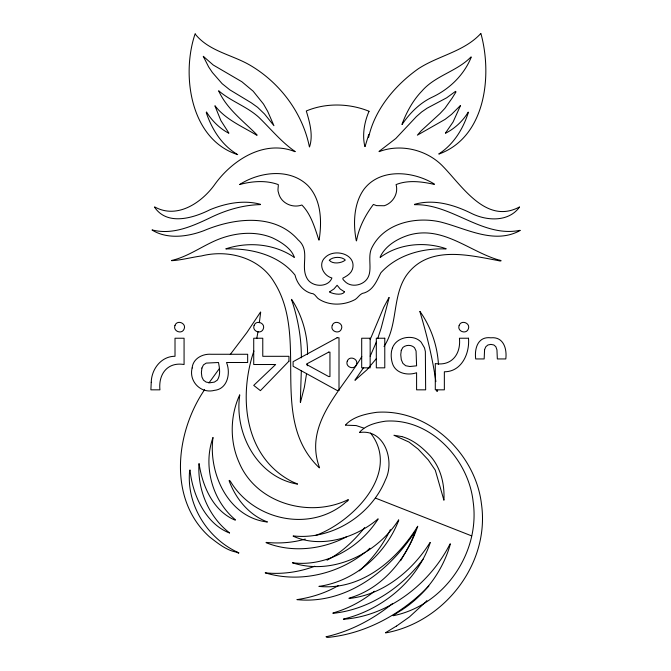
<?xml version="1.0" encoding="UTF-8"?>
<svg xmlns="http://www.w3.org/2000/svg" width="671" height="671" viewBox="0 0 671 671"><rect width="100%" height="100%" fill="white"/><g stroke="black" fill="none" stroke-linecap="round" stroke-linejoin="round"><path stroke-width="1.01" d="M218.704 90.954C226.915 109.071 243.456 121.115 257.068 134.955M301.329 370.476L300.306 402.231M344.483 291.902C342.336 295.735 332.942 294.057 329.595 292.028M359.539 432.334C365.729 425.087 376.557 422.462 385.691 421.153C430.312 418.025 468.526 459.216 473.147 501.723C480.444 552.946 443.967 605.569 393.172 615.735M430.237 542.663C417.496 580.692 382.319 609.746 343.518 619.056M345.506 424.978C353.105 416.624 365.947 413.814 376.792 412.304C428.417 408.605 475.403 453.604 481.409 503.644C490.241 563.615 444.303 622.193 385.733 632.896M307.326 365.754L307.41 363.556M378.067 519.094C360 547.385 326.567 567.054 292.397 562.768C332.313 575.827 376.582 554.078 398.591 519.958M460.432 105.741L453.093 121.971L445.519 133.001M368.564 137.597C374.678 109.44 395.034 85.309 418.167 68.861C438.18 55.643 464.013 51.742 480.73 33.584M393.013 615.559L402.072 609.746M306.563 373.655L304.34 387.368L300.491 402.264M385.557 632.694L396.385 626.102M398.809 520.067C385.934 553.801 355.135 581.262 318.91 586.387C361.174 590.732 396.855 560.151 417.739 526.24C406.836 558.389 382.596 588.652 349.054 598.146M419.878 311.537C426.714 334.418 432.527 357.878 435.865 381.614M259.316 322.743L260.692 312.183M437.651 390.254L437.14 391.319M258.041 331.466L256.741 338.553M450.375 544.013C442.835 570.769 425.414 594.573 402.164 609.721M214.955 105.959L220.893 120.604L228.828 132.992M253.89 351.025C238.507 396.41 244.076 455.768 290.568 480.813C292.741 482.072 295.156 482.877 297.421 483.967M471.227 57.186C463.98 75.177 449.134 89.428 431.621 97.463C419.409 103.401 409.687 113.214 402.181 124.361M229.557 533C205.703 523.908 192.518 494.921 190.044 470.145M468.383 112.309C463.242 128.765 453.621 144.433 438.909 153.877M239.757 395.051C233.986 433.231 257.362 477.316 297.429 484.101M212.95 437.651C202.86 465.942 212.187 500.491 235.362 519.748M368.748 134.485L365.108 146.471M356.544 240.696C358.918 227.394 365.318 215.165 373.395 204.437L376.565 205.62L384.265 205.745C392.921 202.944 398.641 193.508 396.075 184.6C407.893 179.769 421.992 181.615 434.229 184.382M376.439 341.858L370.182 356.209M377.723 338.536L381.136 328.178L389.146 297.63M369.025 111.336C364.345 122.03 362.055 135.274 364.89 146.546M198.985 463.753C197.341 489.679 208.798 516.888 229.524 532.849M370.157 339.61L383.753 307.301L388.937 297.58M225.984 248.798C248.312 241.434 274.464 243.799 294.124 257.278M291.474 299.417C297.79 317.76 301.514 338.142 301.354 357.853M384.013 346.471C398.255 324.89 391.973 296.481 406.416 275.37C428.559 244.437 469.222 255.315 500.415 260.977C502.847 260.851 498.293 259.417 499.073 260.776M390.379 529.587C382.847 545.246 372.179 559.27 359.27 570.878M361.786 356.586C342.025 390.145 303.284 424.173 319.539 467.67M450.065 543.887C429.968 583.787 388.148 616.246 343.393 619.258M319.128 239.958C321.979 221.598 321.468 199.606 307.771 185.448C289.52 167.775 259.467 171.801 239.614 184.533C252.086 181.17 266.068 180.038 278.306 184.617C278.465 187.125 277.349 190.119 278.515 192.736C280.654 203.011 292.262 208.471 301.866 205.007C310.975 214.099 314.884 227.947 318.826 239.958M400.604 560.73C406.039 551.361 411.919 541.832 415.131 531.432C389.499 570.904 346.353 604.613 296.909 599.631C311.445 597.475 325.552 593.038 338.327 585.624M204.605 389.683C175.383 432.485 167.758 499.459 209.688 537.018C217.882 543.275 226.966 550.874 237.5 552.3M354.993 380.08L363.648 367.549M293.235 535.919C331.667 540.281 370.979 515.454 385.431 479.882C395.06 460.994 384.634 428.652 359.648 432.51M376.314 358.675L367.029 369.729L355.135 380.18M208.874 383.032L219.476 368.454M309.532 146.882C313.449 135.165 309.541 121.795 306.295 110.983C326.005 102.663 349.541 103.309 369.042 111.269M467.528 113.223C462.26 121.661 454.376 128.723 445.619 133.21M230.27 354.456L246.92 332.506L260.465 312.141M519.48 207.146C508.4 222.336 486.592 220.944 471.436 213.378C454.032 204.739 433.701 198.767 414.477 204.353M364.672 527.549C354.221 540.549 341.866 552.376 327.029 560.193M423.124 559.144C401.594 587.888 369.167 609.553 333.034 613.336M467.796 113.097L468.132 112.166M425.674 601.887L426.857 600.587M294.284 257.253C291.583 248.463 280.486 241.585 272.2 237.752C256.456 231.269 238.515 232.409 222.655 237.794C204.907 243.732 189.985 256.238 171.575 260.482M428.811 586.093C402.004 613.63 366.207 633.692 327.565 637.442L326.173 636.838M332.942 612.984C347.997 608.748 362.239 601.224 374.376 591.243M425.087 602.541L409.453 616.909L396.502 626.077M239.673 394.934C230.061 415.785 229.608 441.468 239.128 462.529C256.137 503.476 309.549 518.415 348.031 499.702M228.752 133.16C220.39 129.05 211.801 120.755 206.66 112.174M237.651 154.624C190.346 139.451 181.053 74.85 195.169 33.684C195.647 33.818 195.336 34.489 195.739 34.733C209.419 51.231 231.713 54.687 249.503 64.894C279.564 82.273 302.47 112.569 309.381 146.739M366.97 550.908L369.922 548.215M520.084 230.53C494.133 244.907 465.791 228.182 440.126 221.891C415.089 216.263 383.384 223.384 371.566 248.371C366.584 259.132 374.997 274.414 363.615 282.332C358.02 286.156 349.608 286.534 344.735 281.275C344.189 280.495 342.277 279.354 342.948 278.079C346.815 276.108 350.967 273.709 352.443 269.247C356.972 254.091 334.376 247.951 325.141 257.471C317.693 264.122 323.313 275.747 331.919 277.97C328.186 288.052 311.201 287.465 306.689 277.727C300.398 265.565 310.581 250.451 298.134 239.874C274.548 212.749 233.693 218.058 203.867 230.673C187.461 236.88 167.289 239.472 152.141 230.078M326.19 636.729C350.379 631.344 373.227 619.207 392.434 603.632M329.646 291.843L333.99 288.924L337.127 285.267L340.189 289.025L344.416 291.784M152.2 229.943C172.086 235.085 191.369 226.647 209.092 218.293C225.146 210.308 242.424 205.016 260.415 204.605M379.14 151.327L395.798 138.511L416.339 116.645L421.614 111.998L427.159 108.165L446.66 97.815L455.542 91.348L456.012 91.893L452.246 97.966L444.923 108.316L440.042 113.525L421.271 130.711L417.379 135.165L445.083 119.371L451.583 114.338L460.331 105.615M365.292 552.132C337.865 574.259 299.14 583.149 265.196 572.841C281.912 574.519 299.056 572.178 314.758 566.232M189.927 470.094L189.641 470.597C186.27 504.399 207.113 538.025 237.492 552.241M346.513 536.834C322.197 549.608 291.944 552.996 266.152 542.722M470.975 56.968C456.8 71.545 435.177 75.563 421.799 91.189C412.791 100.491 406.408 112.493 401.954 124.361M315.664 535.458C352.367 522.072 401.476 472.845 370.577 433.089M430.061 542.487C412.413 570.744 383.2 594.875 349.113 598.482M266.194 542.403C279.195 543.678 292.648 542.755 305.288 539.081M237.945 552.854L238.901 552.854M235.227 520.176C213.244 511.159 202.441 486.173 199.102 463.753M380.314 257.354C398.775 243.615 424.517 241.35 445.972 248.673M206.584 112.132L206.249 112.619C211.818 129.092 221.531 144.76 236.628 153.961M267.201 521.996C228.266 517.349 208.161 473.273 213.001 437.651M446.03 248.958C422.336 248.01 397.215 254.795 380.876 272.77C376.901 280.411 373.68 289.495 364.638 292.808C360.21 293.193 358.557 297.161 355.378 299.383C344.525 305.347 330.124 306.018 319.388 299.425C316.15 297.899 315.211 293.168 311.084 293.353C302.839 290.87 296.959 283.33 295.039 275.118C278.842 254.821 250.786 248.077 226.01 248.941M154.733 206.936C177.396 219.585 202.474 202.231 215.391 183.577C233.097 159.488 264.785 139.425 295.03 151.688M291.6 299.358C302.101 315.102 307.955 335.366 307.544 354.59M256.884 135.324C242.734 126.66 225.75 119.732 215.097 105.917M319.304 467.83C267.779 418.704 309.784 338.553 274.179 282.214C259.677 257.572 228.006 249.201 201.417 255.961C191.453 257.303 181.631 260.105 171.591 260.7M356.318 240.847C353.105 224.584 353.474 203.841 363.875 189.407C380.298 167.591 413.596 171.231 434.355 184.047M519.429 206.995C486.475 224.668 462.629 186.723 443.229 166.676C427.175 149.616 400.419 143.384 379.149 151.646M439.002 154.036C485.645 137.018 492.472 75.597 480.922 33.592M237.626 154.481L236.779 154.263M267.276 521.887C249 515.068 235.605 498.603 229.079 480.629M419.979 311.478C430.883 326.811 437.375 345.531 438.44 364.353M375.433 498.083L471.663 535.894M345.64 425.179L356.184 425.565L363.791 428.106M520.05 230.321C482.357 238.02 451.91 203.556 414.502 204.705M499.014 260.096C468.794 251.248 442.273 224.953 408.354 235.261C397.047 238.859 385.087 246.031 380.088 257.186M229.44 480.377L230.346 481.224C253.361 520.1 309.247 532.573 344.609 503.275C344.995 502.176 348.903 501.011 348.224 499.761M377.983 518.926C356.376 537.488 321.493 548.953 293.202 536.196M218.847 90.912C231 101.363 246.785 106.421 258.696 117.182C270.698 128.782 281.25 141.95 295.106 151.503M203.347 56.347L213.219 65.003L241.845 81.736L253.152 91.189L263.502 104.047L267.721 111.428L273.919 125.678L264.525 113.995L257.589 107.31L251.222 102.764L229.809 89.83L222.151 83.69L212.413 72.535L208.681 66.991L203.296 56.372M260.507 204.32C243.867 199.698 225.817 203.221 210.09 209.688C193.449 218.058 167.331 226.119 154.582 207.222M436.787 390.128L436.972 391.268M238.65 553.03A1.535 1.535 0 0 1 238.188 553.03M151.243 382.285L150.883 389.834L159.933 389.834C158.297 374.15 167.498 361.744 184.072 364.512L184.072 338.234L175.014 338.234L175.014 356.276C161.183 356.226 151.478 369.209 151.243 382.285M468.484 338.234C469.868 353.315 461.623 371.851 444.353 371.784L444.353 389.834L435.294 389.834L435.294 363.556C451.86 366.324 461.069 353.919 459.434 338.234L468.484 338.234M329.327 260.273C332.598 264.408 341.589 263.309 345.305 260.063C342.009 256.439 332.866 256.456 329.327 260.273M192.141 367.993C188.652 381.329 200.872 393.994 214.359 390.363C227.67 389.088 230.832 372.992 226.521 362.499L247.658 362.499L247.658 354.271L211.172 354.271C202.558 353.6 192.921 358.608 192.141 367.993M484.588 349.583L484.16 358.943L475.697 358.943C474.347 348.459 477.853 336.154 490.878 337.807C503.51 336.49 507.091 348.719 505.8 358.943L497.337 358.943L496.959 349.918L495.835 346.697L493.848 344.969L490.878 344.391L487.96 344.969L485.854 346.697L484.588 349.583M201.904 368.043L201.392 372.64L201.904 376.951L203.447 380.138L206.156 382.101L210.149 382.755L214.376 382.101L217.312 380.155C220.793 374.963 219.585 368.27 218.486 362.499L206.223 363.103L203.447 364.907L201.904 368.043M401.275 350.354L400.746 354.699L401.283 359.614L402.877 363.355L405.687 365.729L409.872 366.517L416.59 365.829L416.07 351.025L414.519 347.695C411.449 344.592 406.098 344.659 402.86 347.469L401.275 350.354M174.988 325.41C172.564 331.206 182.017 334.854 184.156 328.941C186.597 323.154 177.052 319.388 174.988 325.41M254.124 325.41C251.692 331.206 261.145 334.854 263.284 328.941C265.724 323.154 256.188 319.388 254.124 325.41M332.262 325.41C329.838 331.206 339.291 334.854 341.43 328.941C343.862 323.154 334.326 319.388 332.262 325.41M347.276 361.132C344.852 366.936 354.305 370.585 356.444 364.672C358.884 358.884 349.339 355.118 347.276 361.132M459.174 325.41C456.75 331.206 466.202 334.854 468.341 328.941C470.774 323.154 461.237 319.388 459.174 325.41M392.392 348.064L391.495 351.302A27.066 27.066 0 0 0 392.392 363.305C395.445 373.403 407.624 375.844 416.59 372.74L416.59 389.834L425.649 389.834L425.364 351.604L424.517 347.905L421.12 342.118A14.871 14.871 0 0 0 412.908 337.706C404.756 336.205 395.345 339.845 392.392 348.064M288.949 361.183L260.407 390.656L253.722 385.389L275.647 364.512L253.722 364.512L253.722 338.234L262.772 338.234L262.772 356.309L288.949 356.309L288.949 361.183M337.06 337.773L293.101 361.677L293.101 366.257L337.06 390.43L339.006 390.43L339.006 337.773L337.06 337.773M328.698 352.132L306.672 363.95L306.672 364.546L328.698 376.565L329.947 376.565L329.947 352.132L328.698 352.132M370.157 338.234L361.694 338.234L361.694 367.834L370.157 367.834L370.157 338.234M384.777 338.234L376.314 338.234L376.314 367.834L384.777 367.834L384.777 338.234M401.812 436.586L393.936 435.253L408.991 442.055L418.142 449.109L428.291 459.937L435.286 470.186L443.917 500.222C444.739 484.345 440.897 467.821 430.086 455.768C422.202 447.398 413.135 439.673 401.812 436.586"/></g></svg>
